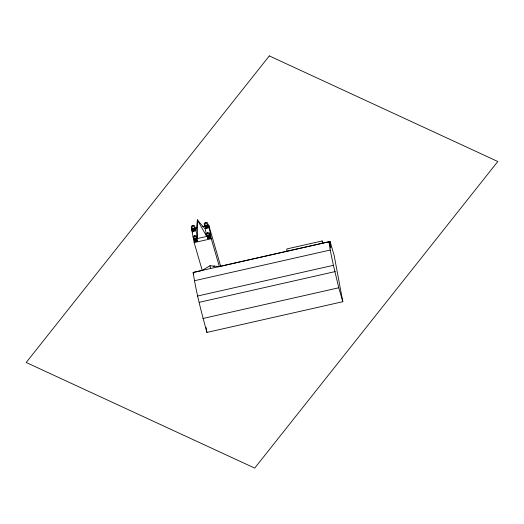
<?xml version="1.0" encoding="UTF-8"?>
<svg xmlns="http://www.w3.org/2000/svg" width="524" height="524" viewBox="0 0 524 524"><rect width="100%" height="100%" fill="white"/><g stroke="black" fill="none" stroke-linecap="round" stroke-linejoin="round"><path stroke-width="0.79" d="M197.548 238.525L197.391 219.949L206.685 236.462L205.323 229.204L197.391 219.949L196.192 231.267L197.548 238.525L210.026 235.728L209.515 233.01L207.452 232.669L206.096 233.783L206.6 236.507L207.452 232.669L210.026 235.728M191.738 229.152L192.59 225.32L194.653 225.661L195.164 228.379L191.738 229.152L191.227 226.434L192.59 225.32L195.164 228.379M193.664 239.429L194.515 235.597L196.579 235.938L197.089 238.656L193.664 239.429L193.153 236.71L194.515 235.597L197.089 238.656M204.674 226.23L205.526 222.392L207.596 222.733L208.1 225.451L204.674 226.23L204.17 223.506L205.526 222.392L208.1 225.451M193.749 228.798C194.79 228.451 193.192 227.888 193.867 229.211L192.78 228.7L193.435 230.946M196.14 238.59L196.782 241.217L196.133 238.97L195.629 238.695M208.611 236.147C209.646 235.807 208.08 235.23 208.735 236.566L208.676 236.265M194.24 272.251L202.238 270.443L209.986 265.72L219.359 266.565L211.277 238.728L208.729 225.13L207.17 225.477M205.906 225.582C205.212 226.342 206.469 225.464 206.351 226.388L206.751 225.982M207.17 225.196L207.242 225.556M194.188 228.222L194.581 228.182M207.602 226.545L207.982 226.46L207.55 224.96L207.157 225.386L207.805 227.639M194.712 228.294L197.05 227.77M202.5 226.538L204.832 226.008M206.325 226.237L206.79 226.099M193.873 229.178L193.422 229.283L193.69 228.497M206.233 225.975L206.122 225.608L206.358 226.355L206.816 226.25M193.146 229.44L192.694 229.538L193.035 231.353L195.314 230.835L194.574 227.632M194.522 229.126L194.974 229.027M193.14 229.82L192.76 229.905L192.328 228.405M192.963 230.992L195.249 230.475M205.906 228.064L208.185 227.547L207.465 224.94M205.166 225.648L205.971 228.431L208.257 227.914L207.917 226.099M209.056 235.571L209.462 235.577M207.229 236.147L208.742 236.534M195.308 239.442L195.773 239.304M195.74 239.186L195.341 239.592C194.81 237.758 194.699 239.894 195.164 238.872M209.384 236.481L209.842 236.376L210.183 238.191L207.897 238.708L207.091 235.924M196.585 239.75L196.972 239.665M194.889 241.269L195.269 241.184L195.066 240.097M196.795 240.837L197.175 240.752M209.076 235.662L209.731 237.916L210.111 237.831M194.705 238.977L195.354 241.223L196.729 240.916M194.149 238.846L194.954 241.63L197.24 241.119L196.9 239.304M192.498 232.099L191.601 229.001L194.149 242.605L211.277 238.728M322.836 243.215L322.175 240.955L286.785 248.952L286.89 251.265M213.117 266.5L214.676 266.146M330.113 241.531L334.155 255.45L342.82 301.7L206.947 332.419C201.458 312.664 196.264 292.733 193.133 272.447L329 241.728L330.821 247.996L330.113 241.531L217.807 266.919M194.325 280.759L330.199 250.04L329 241.728M197.548 296.027L333.415 265.308L338.779 287.781L342.82 301.7M199.369 302.289L335.236 271.57M202.906 318.5L338.779 287.781M208.997 235.708L209.724 238.296L208.356 238.603L207.642 236.055M208.729 225.13L220.637 266.113M207.471 225.032L208.257 227.914M206.81 226.289L206.633 225.569L207.091 225.464L207.74 227.711M209.253 234.49L209.908 236.737L209.528 236.828L209.731 237.916M209.371 235.407L210.183 238.191M205.631 225.733L206.43 228.326L206.083 226.892M208.559 235.846L208.277 236.665M207.556 236.01L208.211 238.256L207.832 238.341L207.163 236.055M207.19 235.754L207.628 237.254M197.391 219.949L197.843 221.495M194.607 227.888L194.856 230.94L194.149 228.392M194.509 228.051L195.314 230.835M194.214 228.313L194.869 230.56M196.52 238.505L197.24 241.119M192.694 228.654L193.343 230.907M195.616 238.774L195.793 239.488M192.223 228.569L193.035 231.353M194.614 238.937L195.354 241.223M194.149 242.605L202.238 270.443M193.133 272.447L193.585 274.013M330.199 250.04L333.415 265.308M205.631 226.617L205.971 228.431M207.556 236.894L207.897 238.708M209.986 265.72L210.53 268.602M194.62 239.815L194.954 241.63M206.004 327.389L206.947 332.419M322.175 240.955L322.286 243.26M269.297 55.904L26.2 362.497L254.703 468.096L497.8 161.503L269.297 55.904"/></g></svg>
